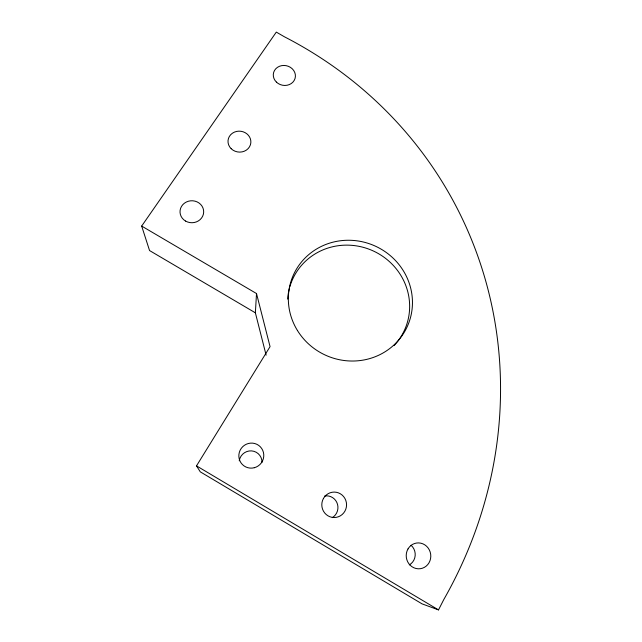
<?xml version="1.0" encoding="UTF-8"?>
<svg xmlns="http://www.w3.org/2000/svg" width="642" height="642" viewBox="0 0 642 642"><rect width="100%" height="100%" fill="white"/><g stroke="black" fill="none" stroke-linecap="round" stroke-linejoin="round"><path stroke-width="0.96" d="M266.117 355.154L255.372 312.815L256.511 293.546L141.673 226.072L276.301 32.1L284.398 36.779A446.246 416.851 -27.3 0 1 443.782 599.556L438.51 609.9L422.075 603.873L200.288 471.846L196.508 465.867L270.057 346.632L256.511 293.546M255.372 312.815L149.554 250.557L141.673 226.072M196.508 465.867L438.51 609.9M324.651 496.017A11.692 11.371 -87.8 0 1 332.283 517.637M411.041 545.259A11.885 11.283 82.1 0 1 409.307 564.888M239.249 460.779A11.588 11.371 -53.6 0 1 251.568 450.893A11.588 11.371 -53.6 0 1 262.008 462.401M289.863 286.645A61.463 59.032 24.5 0 1 378.042 253.397A61.463 59.032 24.5 0 1 394.068 345.589M287.664 299.092A61.463 59.032 24.5 0 1 289.598 287.568M297.406 330.445A62.499 59.947 24.5 0 0 404.877 331.232A62.499 59.947 24.5 0 0 348.903 240.252A62.499 59.947 24.5 0 0 297.406 330.445M231.168 148.695A11.452 10.457 7.4 0 0 250.412 144.811A11.452 10.457 7.4 0 0 236.721 131.401A11.452 10.457 7.4 0 0 231.168 148.695M323.448 498.457A12.728 12.383 89.6 0 0 334.201 517.532A12.728 12.383 89.6 0 0 344.89 498.425A12.728 12.383 89.6 0 0 323.448 498.457M276.437 82.12A11.123 9.951 12.1 0 0 295.015 78.581A11.123 9.951 12.1 0 0 281.589 65.661A11.123 9.951 12.1 0 0 276.437 82.12M185.578 221.065A11.829 10.986 0 0 0 203.674 212.141A11.829 10.986 0 0 0 186.308 202.037A11.829 10.986 0 0 0 185.578 221.065M254.288 467.729A12.607 12.391 -51.3 0 0 260.323 446.8A12.607 12.391 -51.3 0 0 239.338 452.313A12.607 12.391 -51.3 0 0 254.288 467.729M408.007 548.926A12.968 12.27 80.4 0 0 418.223 568.804A12.968 12.27 80.4 0 0 429.297 549.857A12.968 12.27 80.4 0 0 408.007 548.926"/></g></svg>
